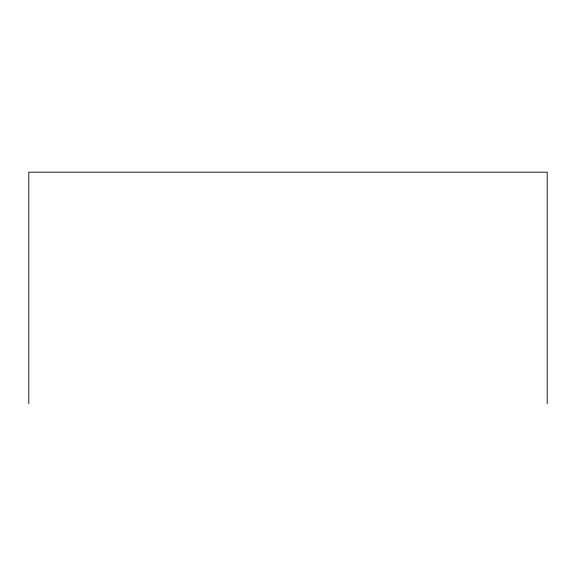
<?xml version="1.0" encoding="UTF-8"?>
<svg xmlns="http://www.w3.org/2000/svg" width="576" height="576" viewBox="0 0 576 576"><rect width="100%" height="100%" fill="white"/><g stroke="black" fill="none" stroke-linecap="round" stroke-linejoin="round"><path stroke-width="0.86" d="M547.2 403.812L547.2 172.188L28.8 172.188L28.8 403.812"/></g></svg>
